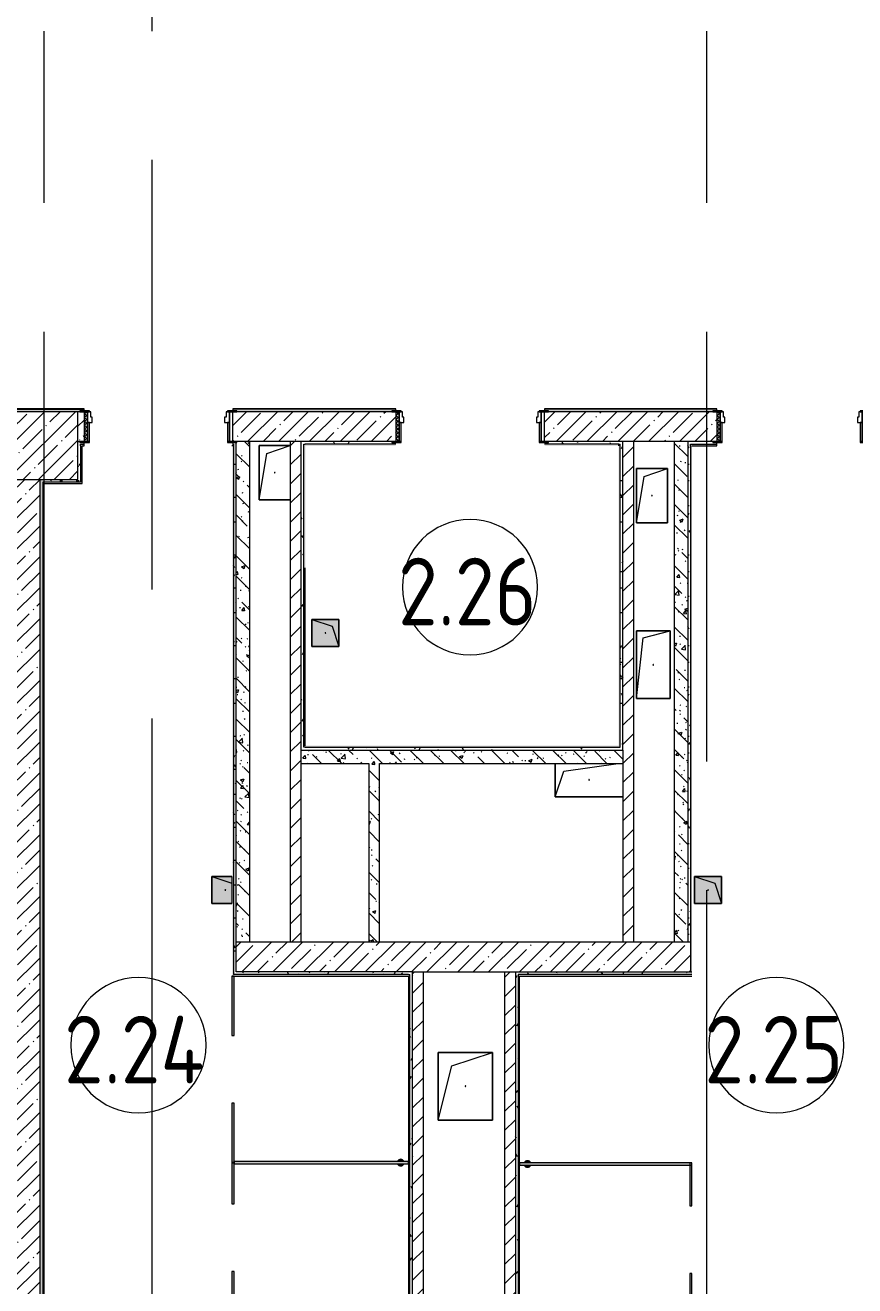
# Model space of a CAD drawing. Header units: millimetres. Extents: x -625 to 415037, y -3642 to 102118.
# Drawn here: x 214292 to 220427, y 75979 to 85297 of the extents above; entities that cross this region are included whole.
import ezdxf

# ---------------------------------------------------------------- set-up
doc = ezdxf.new("R2010")
doc.units = ezdxf.units.MM
doc.linetypes.add('Осевая', pattern=[6350, 1270, -952.5, 3175, -952.5])
for name, color, linetype, lineweight in [('A-AREA-IDEN', 7, 'Continuous', 9), ('A-DOOR-FRAM-2', 7, 'Continuous', 5), ('A-GENM', 7, 'Continuous', 9), ('A-GENM-1', 7, 'Continuous', 20), ('A-WALL', 7, 'Continuous', 5), ('I-WALL', 7, 'Continuous', 5), ('S-COLS', 7, 'Continuous', 9), ('S-COLS-1', 7, 'Continuous', 5), ('Оси', 7, 'Continuous', 9), ('Оси-2', 7, 'Осевая', 9)]:
    doc.layers.add(name, color=color, linetype=linetype, lineweight=lineweight)
doc.layers.add('A-AREA-PATT-2', color=7, linetype='Continuous', lineweight=5, true_color=0xcde0ef, transparency=1)
for name, color, linetype, lineweight, true_color in [('A-DOOR-1', 7, 'Continuous', 5, 0xc0c0c0), ('A-DOOR-FRAM-1', 7, 'Continuous', 5, 0xc0c0c0), ('A-WALL-1', 9, 'Continuous', 5, 0x808080), ('A-WALL-FNSH-1', 9, 'Continuous', 5, 0x808080)]:
    doc.layers.add(name, color=color, linetype=linetype, lineweight=lineweight, true_color=true_color)
doc.layers.get('A-DOOR-1').off()
doc.styles.add('GOST Common', font='', dxfattribs={"width": 0.9, "height": 500})
doc.styles.get('GOST Common').set_extended_font_data('GOST Common')
pattern_1 = [(45, (148772.12, 0), (-114.04925, 114.04925), []), (45, (148886.17, 0), (-114.04925, 114.04925), [201.612, -40.322, 6.706, -33.617])]
pattern_2 = [(45, (148772.12, 0), (-70.71068, 70.71068), [])]
pattern_3 = [(135, (148772.12, 0), (-150.8683, -150.8683), [213.36, -35.56, 7.112, -35.56]), (135, (148772.12, 150.77), (-150.8683, -150.8683), []), (50, (148772.12, 0), (255.05767, -22.3145), [26.67, -293.37]), (355, (148772.12, 0), (-49.3404, 267.4791), [21.336, -234.696]), (100.451, (148793.38, -1.86), (205.7195, 245.1636), [22.666, -249.326]), (46.184, (148772.12, 71.12), (379.511, -58.86), [40.005, -440.055]), (96.636, (148803.75, 66.2), (332.3634, 346.399), [33.999, -373.989]), (351.184, (148772.12, 71.12), (332.3669, 346.3953), [32.004, -352.044]), (21, (148807.68, 53.34), (212.2602, -143.1711), [26.67, -293.37]), (326, (148807.68, 53.34), (86.5224, 257.8632), [21.336, -234.696]), (71.451, (148825.37, 41.4), (298.78395, 114.6901), [22.666, -249.326]), (37.5, (148772.12, 0), (4.32385, 118.37751), [6.706, -225.146, 6.706, -231.546, -235.585]), (37.5, (148772.12, 0), (4.32385, 118.37751), [-470.103, 6.706, -228.879]), (7.5, (148772.12, 0), (93.54758, 140.2533), [6.706, -129.134, 6.706, -219.812, -89.789]), (7.5, (148772.12, 0), (93.54758, 140.2533), [-362.356, 6.706, -83.083]), (327.5, (148692.82, 0), (189.82734, -8.02019), [6.706, -82.194, 6.706, -270.662, -368.046]), (327.5, (148692.82, 0), (189.82734, -8.02019), [-366.268, 6.706, -361.34]), (317.5, (148657.26, 0), (207.38114, 35.59764), [6.706, -108.864, 6.706, -177.495, -261.366]), (317.5, (148657.26, 0), (207.38114, 35.59764), [-299.771, 6.706, -254.66])]
pattern_4 = [(45, (-371.384, 174.685), (-14.1421, 14.1421), []), (135, (-371.384, 174.685), (-14.1421, -14.1421), [])]
pattern_5 = [(0, (148772.123, 0), (243.84, 60.96), [20.117, -162.763, 20.117, -162.763, -975.36]), (0, (148772.123, 0), (243.84, 60.96), [-365.76, 20.117, -345.643, 20.117, -162.763, -426.72]), (0, (148772.123, 0), (243.84, 60.96), [-914.4, 20.117, -101.803, 20.117, -284.683]), (120, (148863.563, 30.48), (-174.71291, 180.691634), [20.117, -162.763, 20.117, -162.763, -975.36]), (120, (148863.563, 30.48), (-174.71291, 180.691634), [-365.76, 20.117, -345.643, 20.117, -162.763, -426.72]), (120, (148863.563, 30.48), (-174.71291, 180.691634), [-914.4, 20.117, -101.803, 20.117, -284.683]), (240, (148894.043, 152.4), (-69.12709, -241.651634), [20.117, -162.763, 20.117, -162.763, -975.36]), (240, (148894.043, 152.4), (-69.12709, -241.651634), [-365.76, 20.117, -345.643, 20.117, -162.763, -426.72]), (240, (148894.043, 152.4), (-69.12709, -241.651634), [-914.4, 20.117, -101.803, 20.117, -284.683])]

# ---------------------------------------------------------------- blocks, each defined once
blk = doc.blocks.new('BSC_Колонна _Прямоугольная - 500х500-V293-Объем проектирования 2 этажа')
at = {"layer": 'S-COLS-1'}
h = blk.add_hatch(dxfattribs=at)
h.set_pattern_fill('FP_19', color=256, style=0, pattern_type=2)
h.set_pattern_definition([(45, (-65660, -7650), (-114.04925, 114.04925), []), (45, (-65545.95, -7650), (-114.04925, 114.04925), [201.613, -40.323, 6.706, -33.617])])
h.paths.add_polyline_path([(-250, -250), (250, -250), (250, 250), (-250, 250), (-250, 123.2)])
for p, q in [((250, 250), (-250, 250)), ((-250, 250), (-250, -250)), ((250, -250), (250, 250)), ((-250, -250), (250, -250))]:
    blk.add_line(p, q, dxfattribs=at)
blk = doc.blocks.new('110_Дверь_СКБ_1Ст_Внутренняя1 - Д-4_1 1100x2100h_ОО_туалет для мальч_ и дев_-32102845-Объем проектирования 2 этажа')
at = {"layer": 'A-DOOR-FRAM-2'}
h = blk.add_hatch(dxfattribs=at)
h.set_pattern_fill('FP_86', color=256, style=0, pattern_type=2)
h.set_pattern_definition(pattern_4)
h.paths.add_polyline_path([(-537.5, -110), (-512.5, -110), (-512.5, 110), (-537.5, 110), (-537.5, -16.8)])
at = {"layer": 'A-DOOR-FRAM-1'}
for p, q in [((-497.5, 118), (-567.5, 118)), ((-567.5, 118), (-567.5, 110)), ((-567.5, 110), (-497.5, 110)), ((-512.5, 110), (-537.5, 110)), ((-537.5, 110), (-537.5, -110)), ((-487.5, 110), (-512.5, 110)), ((-512.5, 110), (-512.5, 30)), ((-512.5, -110), (-512.5, 110)), ((-497.5, 110), (-512.5, 110)), ((-512.5, 110), (-512.5, 109)), ((-512.5, 109), (-497.5, 109)), ((-497.5, 110), (-497.5, 118)), ((-497.5, 109), (-497.5, 110)), ((-487.5, 70), (-487.5, 110)), ((512.5, 110), (512.5, 70)), ((537.5, 110), (512.5, 110)), ((592.5, 118), (522.5, 118)), ((522.5, 118), (522.5, 110)), ((537.5, 110), (522.5, 110)), ((522.5, 110), (522.5, 109)), ((522.5, 110), (592.5, 110)), ((522.5, 109), (537.5, 109)), ((537.5, 30), (537.5, 110)), ((562.5, 110), (537.5, 110)), ((537.5, 110), (537.5, -110)), ((537.5, 109), (537.5, 110)), ((562.5, -110), (562.5, 110)), ((592.5, 110), (592.5, 118)), ((-512.5, 30), (-477.5, 30)), ((-497.5, 30), (-512.5, 30)), ((-512.5, 30), (-512.5, -110)), ((-497.5, -110), (-497.5, 30)), ((-477.5, 70), (-487.5, 70)), ((-477.5, 30), (-477.5, 70)), ((512.5, 70), (502.5, 70)), ((502.5, 70), (502.5, 30)), ((502.5, 30), (537.5, 30)), ((537.5, 30), (522.5, 30)), ((522.5, 30), (522.5, -110)), ((537.5, -110), (537.5, 30)), ((-497.5, -110), (-567.5, -110)), ((-567.5, -110), (-567.5, -118)), ((-567.5, -118), (-497.5, -118)), ((-537.5, -110), (-512.5, -110)), ((-512.5, -110), (-497.5, -110)), ((-497.5, -118), (-497.5, -110)), ((522.5, -110), (537.5, -110)), ((592.5, -110), (522.5, -110)), ((522.5, -110), (522.5, -118)), ((522.5, -118), (592.5, -118)), ((537.5, -110), (562.5, -110)), ((592.5, -118), (592.5, -110))]:
    blk.add_line(p, q, dxfattribs=at)
blk = doc.blocks.new('110_Дверь_СКБ_1Ст_Внутренняя1 - Д-4_1 1100x2100h_ОО_туалет для мальч_ и дев_-V327-Объем проектирования 2 этажа')
at = {"layer": 'A-DOOR-FRAM-2'}
h = blk.add_hatch(dxfattribs=at)
h.set_pattern_fill('FP_86', color=256, style=0, pattern_type=2)
h.set_pattern_definition(pattern_4)
h.paths.add_polyline_path([(-512.5, -110), (-512.5, 110), (-537.5, 110), (-537.5, -110)])
at = {"layer": 'A-DOOR-FRAM-1'}
for p, q in [((-497.5, 118), (-567.5, 118)), ((-567.5, 118), (-567.5, 110)), ((-567.5, 110), (-497.5, 110)), ((-512.5, 110), (-537.5, 110)), ((-537.5, 110), (-537.5, -110)), ((-487.5, 110), (-512.5, 110)), ((-512.5, 110), (-512.5, 30)), ((-512.5, -110), (-512.5, 110)), ((-497.5, 110), (-512.5, 110)), ((-512.5, 110), (-512.5, 109)), ((-512.5, 109), (-497.5, 109)), ((-497.5, 110), (-497.5, 118)), ((-497.5, 109), (-497.5, 110)), ((-487.5, 70), (-487.5, 110)), ((512.5, 110), (512.5, 70)), ((537.5, 110), (512.5, 110)), ((592.5, 118), (522.5, 118)), ((522.5, 118), (522.5, 110)), ((537.5, 110), (522.5, 110)), ((522.5, 110), (522.5, 109)), ((522.5, 110), (592.5, 110)), ((522.5, 109), (537.5, 109)), ((537.5, 30), (537.5, 110)), ((562.5, 110), (537.5, 110)), ((537.5, 110), (537.5, -110)), ((537.5, 109), (537.5, 110)), ((562.5, -110), (562.5, 110)), ((592.5, 110), (592.5, 118)), ((-512.5, 30), (-477.5, 30)), ((-497.5, 30), (-512.5, 30)), ((-512.5, 30), (-512.5, -110)), ((-497.5, -110), (-497.5, 30)), ((-477.5, 70), (-487.5, 70)), ((-477.5, 30), (-477.5, 70)), ((512.5, 70), (502.5, 70)), ((502.5, 70), (502.5, 30)), ((502.5, 30), (537.5, 30)), ((537.5, 30), (522.5, 30)), ((522.5, 30), (522.5, -110)), ((537.5, -110), (537.5, 30)), ((-497.5, -110), (-567.5, -110)), ((-567.5, -110), (-567.5, -118)), ((-567.5, -118), (-497.5, -118)), ((-537.5, -110), (-512.5, -110)), ((-512.5, -110), (-497.5, -110)), ((-497.5, -118), (-497.5, -110)), ((522.5, -110), (537.5, -110)), ((592.5, -110), (522.5, -110)), ((522.5, -110), (522.5, -118)), ((522.5, -118), (592.5, -118)), ((537.5, -110), (562.5, -110)), ((592.5, -118), (592.5, -110))]:
    blk.add_line(p, q, dxfattribs=at)
blk = doc.blocks.new('110_Дверь_СКБ_1Ст_Внутренняя1 - Д-4 1100x2100h_су мгн-31586709-Объем проектирования 2 этажа')
at = {"layer": 'A-DOOR-FRAM-2'}
h = blk.add_hatch(dxfattribs=at)
h.set_pattern_fill('FP_86', color=256, style=0, pattern_type=2)
h.set_pattern_definition(pattern_4)
h.paths.add_polyline_path([(-528.1, -110), (-512.5, -110), (-512.5, 110), (-537.5, 110), (-537.5, -110)])
at = {"layer": 'A-DOOR-FRAM-1'}
for p, q in [((-497.5, 118), (-567.5, 118)), ((-567.5, 118), (-567.5, 110)), ((-567.5, 110), (-497.5, 110)), ((-512.5, 110), (-537.5, 110)), ((-537.5, 110), (-537.5, -110)), ((-487.5, 110), (-512.5, 110)), ((-512.5, 110), (-512.5, 30)), ((-512.5, -110), (-512.5, 110)), ((-497.5, 110), (-512.5, 110)), ((-512.5, 110), (-512.5, 109)), ((-512.5, 109), (-497.5, 109)), ((-497.5, 110), (-497.5, 118)), ((-497.5, 109), (-497.5, 110)), ((-487.5, 70), (-487.5, 110)), ((512.5, 110), (512.5, 70)), ((537.5, 110), (512.5, 110)), ((592.5, 118), (522.5, 118)), ((522.5, 118), (522.5, 110)), ((537.5, 110), (522.5, 110)), ((522.5, 110), (522.5, 109)), ((522.5, 110), (592.5, 110)), ((522.5, 109), (537.5, 109)), ((537.5, 30), (537.5, 110)), ((562.5, 110), (537.5, 110)), ((537.5, 110), (537.5, -110)), ((537.5, 109), (537.5, 110)), ((562.5, -110), (562.5, 110)), ((592.5, 110), (592.5, 118)), ((-512.5, 30), (-477.5, 30)), ((-497.5, 30), (-512.5, 30)), ((-512.5, 30), (-512.5, -110)), ((-497.5, -110), (-497.5, 30)), ((-477.5, 70), (-487.5, 70)), ((-477.5, 30), (-477.5, 70)), ((512.5, 70), (502.5, 70)), ((502.5, 70), (502.5, 30)), ((502.5, 30), (537.5, 30)), ((537.5, 30), (522.5, 30)), ((522.5, 30), (522.5, -110)), ((537.5, -110), (537.5, 30)), ((-497.5, -110), (-567.5, -110)), ((-567.5, -110), (-567.5, -118)), ((-567.5, -118), (-497.5, -118)), ((-537.5, -110), (-512.5, -110)), ((-512.5, -110), (-497.5, -110)), ((-497.5, -118), (-497.5, -110)), ((522.5, -110), (537.5, -110)), ((592.5, -110), (522.5, -110)), ((522.5, -110), (522.5, -118)), ((522.5, -118), (592.5, -118)), ((537.5, -110), (562.5, -110)), ((592.5, -118), (592.5, -110))]:
    blk.add_line(p, q, dxfattribs=at)
blk = doc.blocks.new('GM_Отверстие прямоугольное _в плите_ - Отверстие-V379-Объем проектирования 2 этажа')
at = {"layer": 'A-GENM'}
for p, q in [((-100, -100), (-100, 100)), ((-100, 100), (100, 100)), ((100, 100), (-100, 100)), ((-100, 100), (-100, -100)), ((-50, 50), (100, 100)), ((100, 100), (100, -100)), ((100, -100), (100, 100)), ((-100, -100), (-50, 50)), ((100, -100), (-100, -100)), ((-100, -100), (100, -100))]:
    blk.add_line(p, q, dxfattribs=at)
for start, end in [(360, 180), (180, 360)]:
    blk.add_arc((0, 0), 2.5, start, end, dxfattribs=at)
blk = doc.blocks.new('GM_Отверстие прямоугольное _в плите_ - Отверстие-V380-Объем проектирования 2 этажа')
at = {"layer": 'A-GENM'}
for p, q in [((-100, -100), (-100, 49)), ((-100, -100), (-50.3, 49)), ((-100, 49), (-100, -100)), ((100, 49), (100, -100)), ((100, -100), (100, 49)), ((100, -100), (-100, -100)), ((-100, -100), (100, -100))]:
    blk.add_line(p, q, dxfattribs=at)
for start, end in [(360, 180), (180, 360)]:
    blk.add_arc((0, 0), 2.5, start, end, dxfattribs=at)
blk = doc.blocks.new('GM_Отверстие прямоугольное _в плите_ - Отверстие-21608348-Объем проектирования 2 этажа')
at = {"layer": 'A-GENM'}
for p, q in [((-250, -125), (-250, 120)), ((-250, 120), (-250, -125)), ((-187.5, 62.5), (215, 120)), ((-250, -125), (-187.5, 62.5)), ((250, -125), (-250, -125)), ((-250, -125), (250, -125))]:
    blk.add_line(p, q, dxfattribs=at)
for start, end in [(360, 180), (180, 360)]:
    blk.add_arc((0, 0), 2.5, start, end, dxfattribs=at)
blk = doc.blocks.new('GM_Отверстие прямоугольное _в плите_ - Отверстие-21609437-Объем проектирования 2 этажа')
at = {"layer": 'A-GENM'}
for p, q in [((-200, -250), (-200, 250)), ((-200, 250), (200, 250)), ((200, 250), (-200, 250)), ((-200, 250), (-200, -250)), ((-100, 150), (200, 250)), ((200, 250), (200, -250)), ((200, -250), (200, 250)), ((-200, -250), (-100, 150)), ((200, -250), (-200, -250)), ((-200, -250), (200, -250))]:
    blk.add_line(p, q, dxfattribs=at)
for start, end in [(360, 180), (180, 360)]:
    blk.add_arc((0, 0), 2.5, start, end, dxfattribs=at)
blk = doc.blocks.new('GM_Отверстие прямоугольное _в плите_ - Отверстие-23882952-Объем проектирования 2 этажа')
at = {"layer": 'A-GENM'}
for p, q in [((-125, -250), (-125, 250)), ((-125, 250), (125, 250)), ((125, 250), (-125, 250)), ((-125, 250), (-125, -250)), ((-125, -250), (-75, 200)), ((-75, 200), (125, 250)), ((125, 250), (125, -250)), ((125, -250), (125, 250)), ((125, -250), (-125, -250)), ((-125, -250), (125, -250))]:
    blk.add_line(p, q, dxfattribs=at)
for start, end in [(360, 180), (180, 360)]:
    blk.add_arc((0, 0), 2.5, start, end, dxfattribs=at)
blk = doc.blocks.new('GM_Отверстие прямоугольное _в плите_ - Отверстие-21983700-Объем проектирования 2 этажа')
at = {"layer": 'A-GENM'}
for p, q in [((-115, -200), (-115, 200)), ((-115, 200), (115, 200)), ((115, 200), (-115, 200)), ((-115, 200), (-115, -200)), ((-57.5, 142.5), (115, 200)), ((-115, -200), (-57.5, 142.5)), ((115, -200), (-115, -200)), ((-115, -200), (115, -200))]:
    blk.add_line(p, q, dxfattribs=at)
for start, end in [(360, 180), (180, 360)]:
    blk.add_arc((0, 0), 2.5, start, end, dxfattribs=at)
blk = doc.blocks.new('GM_Отверстие прямоугольное _в плите_ - Отверстие-V441-Объем проектирования 2 этажа')
at = {"layer": 'A-GENM'}
for p, q in [((-115, -200), (-115, 200)), ((-115, 200), (115, 200)), ((115, 200), (-115, 200)), ((-115, 200), (-115, -200)), ((-57.5, 142.5), (115, 200)), ((115, 200), (115, -200)), ((115, -200), (115, 200)), ((-115, -200), (-57.5, 142.5)), ((115, -200), (-115, -200)), ((-115, -200), (115, -200))]:
    blk.add_line(p, q, dxfattribs=at)
for start, end in [(360, 180), (180, 360)]:
    blk.add_arc((0, 0), 2.5, start, end, dxfattribs=at)
blk = doc.blocks.new('131_Сантехническая перегородка_Дверь_ поз_4 - СД-1-30830986-Объем проектирования 2 этажа')
at = {"layer": 'A-GENM'}
for points in [[(-190, 7.5), (-190, -8), (250, -8), (250, 8), (-190, 8)], [(750, -8), (1190, -8), (1190, 8), (750, 8), (750, -3)]]:
    blk.add_hatch(color=256, dxfattribs=at).paths.add_polyline_path(points)
at = {"layer": 'A-GENM-1'}
for p, q in [((250, 8), (-190, 8)), ((-190, 8), (-190, -8)), ((250, -8), (250, 8)), ((1190, 8), (750, 8)), ((750, 8), (750, -8)), ((1190, -8), (1190, 8)), ((-190, -8), (250, -8)), ((750, -8), (1190, -8))]:
    blk.add_line(p, q, dxfattribs=at)
blk = doc.blocks.new('131_Сантехническая перегородка_Дверь - СД-1-29846662-Объем проектирования 2 этажа')
at = {"layer": 'A-GENM'}
for points in [[(0, -8), (317.3, -8), (317.3, 8), (0, 8)], [(817.3, -8), (1119.2, -7.8), (1119.2, 8), (817.3, 8), (817.3, -7.8)]]:
    blk.add_hatch(color=256, dxfattribs=at).paths.add_polyline_path(points)
at = {"layer": 'A-GENM-1'}
for p, q in [((317.3, 8), (0, 8)), ((0, 8), (0, -8)), ((317.3, -8), (317.3, 8)), ((1134.7, 8), (817.3, 8)), ((817.3, 8), (817.3, -8)), ((1134.7, -8), (1134.7, 8)), ((0, -8), (317.3, -8)), ((817.3, -8), (1134.7, -8))]:
    blk.add_line(p, q, dxfattribs=at)
blk = doc.blocks.new('131_Сантехническая перегородка_Дверь - СД-1-30819167-Объем проектирования 2 этажа')
at = {"layer": 'A-GENM'}
for points in [[(0, 7.5), (2, 7.5), (18, 7.5), (18, -8), (305.2, -8), (305.2, 8), (0, 8)], [(805.2, 8), (805.2, -8), (1109, -8), (1109, 8)]]:
    blk.add_hatch(color=256, dxfattribs=at).paths.add_polyline_path(points)
at = {"layer": 'A-GENM-1'}
for p, q in [((305.2, 8), (0, 8)), ((0, 8), (0, -8)), ((305.2, -8), (305.2, 8)), ((1110.4, 8), (805.2, 8)), ((805.2, 8), (805.2, -8)), ((1110.4, -8), (1110.4, 8)), ((0, -8), (305.2, -8)), ((805.2, -8), (1110.4, -8))]:
    blk.add_line(p, q, dxfattribs=at)
blk = doc.blocks.new('131_Сантехническая перегородка - СП-4-30850764-Объем проектирования 2 этажа')
at = {"layer": 'A-GENM'}
blk.add_hatch(color=256, dxfattribs=at).paths.add_polyline_path([(1096.5, -8), (1330, -8), (1330, 8), (55.2, 8), (55.2, -8), (517.2, -8)])
at = {"layer": 'A-GENM', "flags": 128}
for points in [[(126.7, 8), (126.3, 8.5), (126, 9), (125.6, 9.5), (125.2, 9.9), (124.8, 10.4), (124.4, 10.8), (123.9, 11.2), (123.5, 11.6), (123, 12), (122.5, 12.3), (122, 12.7), (121.5, 13), (121, 13.3), (120.5, 13.6), (119.9, 13.8), (119.4, 14), (118.8, 14.3), (118.2, 14.4), (117.6, 14.6), (117, 14.7), (116.5, 14.9), (115.9, 14.9), (115.3, 15), (114.7, 15.1), (114.1, 15.1), (113.5, 15.1), (112.8, 15), (112.2, 15), (111.7, 14.9), (111.1, 14.8), (110.5, 14.7), (109.9, 14.5), (109.3, 14.4), (108.7, 14.2), (108.2, 13.9), (107.6, 13.7), (107.1, 13.4), (106.5, 13.2), (106, 12.9), (105.5, 12.5), (105, 12.2), (104.5, 11.8), (104.1, 11.4), (103.6, 11), (103.2, 10.6), (102.8, 10.2), (102.4, 9.7), (102, 9.3), (101.6, 8.8), (101.3, 8.3), (101.1, 8)], [(101.1, -8), (101.4, -8.5), (101.8, -9), (102.2, -9.5), (102.6, -9.9), (103, -10.4), (103.4, -10.8), (103.8, -11.2), (104.3, -11.6), (104.7, -12), (105.2, -12.3), (105.7, -12.7), (106.2, -13), (106.8, -13.3), (107.3, -13.6), (107.9, -13.8), (108.4, -14), (109, -14.3), (109.6, -14.4), (110.1, -14.6), (110.7, -14.7), (111.3, -14.9), (111.9, -14.9), (112.5, -15), (113.1, -15.1), (113.7, -15.1), (114.3, -15.1), (114.9, -15), (115.5, -15), (116.1, -14.9), (116.7, -14.8), (117.3, -14.7), (117.9, -14.5), (118.5, -14.4), (119, -14.2), (119.6, -13.9), (120.2, -13.7), (120.7, -13.4), (121.2, -13.2), (121.7, -12.9), (122.3, -12.5), (122.7, -12.2), (123.2, -11.8), (123.7, -11.4), (124.1, -11), (124.6, -10.6), (125, -10.2), (125.4, -9.7), (125.8, -9.3), (126.1, -8.8), (126.5, -8.3), (126.7, -8)]]:
    blk.add_lwpolyline(points, dxfattribs=at)
at = {"layer": 'A-GENM'}
for radius, start, end in [(24.6, 19.91127, 160.08873), (17.6, 28.97309, 151.02691), (15.1, 33.78108, 146.21892), (24.6, 199.91127, 340.08873), (17.6, 208.97309, 331.02691), (15.1, 213.78108, 326.21892)]:
    blk.add_arc((113.9, 0), radius, start, end, dxfattribs=at)
at = {"layer": 'A-GENM-1'}
for p, q in [((1330, 8), (55.2, 8)), ((55.2, 8), (55.2, -8)), ((1330, -8), (1330, 8)), ((55.2, -8), (1330, -8))]:
    blk.add_line(p, q, dxfattribs=at)
blk = doc.blocks.new('131_Сантехническая перегородка - СП-4-30819166-Объем проектирования 2 этажа')
at = {"layer": 'A-GENM'}
blk.add_hatch(color=256, dxfattribs=at).paths.add_polyline_path([(1068.9, 8), (41.3, 8), (41.3, -8), (1330, -8), (1330, 8)])
at = {"layer": 'A-GENM', "flags": 128}
for points in [[(111.4, 8), (111, 8.5), (110.7, 9), (110.3, 9.5), (109.9, 9.9), (109.5, 10.4), (109.1, 10.8), (108.6, 11.2), (108.2, 11.6), (107.7, 12), (107.2, 12.3), (106.7, 12.7), (106.2, 13), (105.7, 13.3), (105.2, 13.6), (104.6, 13.8), (104, 14), (103.5, 14.3), (102.9, 14.4), (102.3, 14.6), (101.7, 14.7), (101.1, 14.9), (100.6, 14.9), (100, 15), (99.4, 15.1), (98.7, 15.1), (98.1, 15.1), (97.5, 15), (96.9, 15), (96.3, 14.9), (95.8, 14.8), (95.2, 14.7), (94.6, 14.5), (94, 14.4), (93.4, 14.2), (92.9, 13.9), (92.3, 13.7), (91.8, 13.4), (91.2, 13.2), (90.7, 12.9), (90.2, 12.5), (89.7, 12.2), (89.2, 11.8), (88.8, 11.4), (88.3, 11), (87.9, 10.6), (87.5, 10.2), (87.1, 9.7), (86.7, 9.3), (86.3, 8.8), (86, 8.3), (85.8, 8)], [(85.8, -8), (86.1, -8.5), (86.5, -9), (86.9, -9.5), (87.2, -9.9), (87.6, -10.4), (88.1, -10.8), (88.5, -11.2), (89, -11.6), (89.4, -12), (89.9, -12.3), (90.4, -12.7), (90.9, -13), (91.5, -13.3), (92, -13.6), (92.6, -13.8), (93.1, -14), (93.7, -14.3), (94.3, -14.4), (94.8, -14.6), (95.4, -14.7), (96, -14.9), (96.6, -14.9), (97.2, -15), (97.8, -15.1), (98.4, -15.1), (99, -15.1), (99.6, -15), (100.2, -15), (100.8, -14.9), (101.4, -14.8), (102, -14.7), (102.6, -14.5), (103.2, -14.4), (103.7, -14.2), (104.3, -13.9), (104.8, -13.7), (105.4, -13.4), (105.9, -13.2), (106.4, -12.9), (106.9, -12.5), (107.4, -12.2), (107.9, -11.8), (108.4, -11.4), (108.8, -11), (109.3, -10.6), (109.7, -10.2), (110.1, -9.7), (110.5, -9.3), (110.8, -8.8), (111.2, -8.3), (111.4, -8)]]:
    blk.add_lwpolyline(points, dxfattribs=at)
at = {"layer": 'A-GENM'}
for radius, start, end in [(24.6, 19.91127, 160.08873), (17.6, 28.97309, 151.02691), (15.1, 33.78108, 146.21892), (24.6, 199.91127, 340.08873), (17.6, 208.97309, 331.02691), (15.1, 213.78108, 326.21892)]:
    blk.add_arc((98.6, 0), radius, start, end, dxfattribs=at)
at = {"layer": 'A-GENM-1'}
for p, q in [((1330, 8), (39.9, 8)), ((39.9, 8), (39.9, -8)), ((1330, -8), (1330, 8)), ((39.9, -8), (1330, -8))]:
    blk.add_line(p, q, dxfattribs=at)
blk = doc.blocks.new('Марка_Помещения - Номер-25198446-Объем проектирования 2 этажа')
at = {"layer": 'A-AREA-IDEN'}
for start, end in [(360, 180), (180, 360)]:
    blk.add_arc((0, 0), 2.5, start, end, dxfattribs=at)
blk = doc.blocks.new('2floor')
at = {"layer": 'A-AREA-PATT-2'}
h = blk.add_hatch(color=256, dxfattribs=at)
h.paths.add_polyline_path([(215817.1, 130), (215832.1, 130), (215832.1, 140), (215817.1, 140)])
h.paths.add_polyline_path([(217131.6, 145.5), (217131.6, 3734.5), (215826.6, 3734.5), (215826.6, 7649), (215821.1, 7649), (215821.1, 4465), (215672.1, 4465), (215672.1, 4265), (215821.1, 4265), (215821.1, 3729), (217126.1, 3729), (217126.1, 151), (215832.1, 151), (215832.1, 145.5), (217126.1, 145.5)])
h.paths.add_polyline_path([(215737.1, 145.5), (215817.1, 145.5), (215817.1, 151), (214943.1, 151), (214940.9, 527.5), (214433.1, 527.5), (214433.1, 7369), (214713.1, 7369), (214713.1, 7649), (214727.1, 7649), (214727.1, 7654.5), (214707.6, 7654.5), (214707.6, 7374.5), (214427.6, 7374.5), (214427.6, 522), (214937.6, 522), (214937.6, 145.5), (215690.8, 145.5)])
h.paths.add_polyline_path([(217059.8, 1226.6), (217078.1, 1228.8), (217087.3, 1235.5), (217087.3, 1242), (217078.9, 1241.2), (217076.2, 1238.6), (217067.4, 1234.9), (217045.4, 1242), (217047.5, 1235.5), (217057.2, 1228.5)])
h.paths.add_polyline_path([(217048.6, 1258), (217056, 1258.8), (217058.6, 1261.4), (217067.4, 1265.1), (217089.4, 1258), (217087.3, 1264.5), (217075, 1273.4), (217056.8, 1271.2), (217047.5, 1264.5), (217047.5, 1258)])
h.paths.add_polyline_path([(217076.5, 2326.6), (217088.8, 2335.5), (217088.8, 2342), (217080.6, 2342), (217077.7, 2338.6), (217068.9, 2334.9), (217046.9, 2342), (217049, 2335.5), (217061.3, 2326.6), (217068.9, 2326.6)])
h.paths.add_polyline_path([(217046.9, 2358), (217057.5, 2358.8), (217060.1, 2361.4), (217068.9, 2365.1), (217090.9, 2358), (217088.8, 2364.5), (217076.5, 2373.4), (217058.2, 2371.2), (217049, 2364.5)])
h = blk.add_hatch(color=256, dxfattribs=at)
h.paths.add_polyline_path([(218686.6, 5425.5), (218686.6, 7654.5), (218132.6, 7654.5), (218132.6, 7649), (218681.1, 7649), (218681.1, 5431), (216363.1, 5431), (216363.1, 7649), (217032.6, 7649), (217032.6, 7654.5), (216357.6, 7654.5), (216357.6, 5425.5), (218682.5, 5425.5)])
h.paths.add_polyline_path([(216607.1, 6165), (216612.1, 6165), (216612.1, 6365), (216412.1, 6365), (216412.1, 6165), (216584.7, 6165)])
h = blk.add_hatch(color=256, dxfattribs=at)
h.paths.add_polyline_path([(217942.6, 145.5), (220327.1, 145.5), (220327.2, 521), (220599.6, 521), (220599.6, 526.5), (220321.6, 526.7), (220321.6, 151), (217948.1, 151), (217948.1, 3729), (219223.1, 3729), (219223.1, 7649), (219407.1, 7649), (219407.1, 7654.5), (219217.6, 7654.5), (219217.6, 3734.5), (217942.6, 3734.5), (217942.6, 386.7)])
h.paths.add_polyline_path([(220606.6, 521), (220606.6, 7654.5), (220507.1, 7654.5), (220507.1, 7649), (220601.1, 7649), (220601.1, 521)])
h.paths.add_polyline_path([(218014.4, 1222.1), (218026.7, 1231), (218026.7, 1237.5), (218018.2, 1236.7), (218015.6, 1234.1), (218006.8, 1230.4), (217984.8, 1237.5), (217986.9, 1231), (217999.2, 1222.1), (218006.8, 1222.1)])
h.paths.add_polyline_path([(217984.8, 1253.5), (217995.4, 1254.3), (217998, 1256.9), (218006.8, 1260.6), (218028.8, 1253.5), (218026.7, 1260), (218014.4, 1268.9), (217996.2, 1266.7), (217986.9, 1260)])
h.paths.add_polyline_path([(217999.2, 2316.6), (218017.5, 2318.8), (218026.7, 2325.5), (218026.7, 2332), (218018.6, 2332), (218015.6, 2328.6), (218006.8, 2324.9), (217984.8, 2332), (217986.9, 2325.5), (217996.2, 2318.8)])
h.paths.add_polyline_path([(217984.8, 2348), (217995.4, 2348.8), (217998, 2351.4), (218006.8, 2355.1), (218028.8, 2348), (218026.7, 2354.5), (218014.4, 2363.4), (217996.2, 2361.2), (217986.9, 2354.5)])
h.paths.add_polyline_path([(219242.1, 4265), (219442.1, 4265), (219442.1, 4465), (219242.1, 4465)])
at = {"layer": 'I-WALL'}
h = blk.add_hatch(dxfattribs=at)
h.set_pattern_fill('FP_191', color=256, style=0, pattern_type=2)
h.set_pattern_definition(pattern_5)
h.paths.add_polyline_path([(223516.4, 7900), (223522.1, 7900), (223501.1, 7920), (222477.1, 7920), (222477.1, 7908), (222532.1, 7908), (222532.1, 7900), (223502.1, 7900)])
h.paths.add_polyline_path([(221022.1, 7900), (221023.1, 7908), (221077.1, 7908), (221077.1, 7920), (220507.1, 7920), (220507.1, 7908), (220537.1, 7908), (220537.1, 7900), (220872.1, 7900)])
h.paths.add_polyline_path([(219092.1, 7900), (219377.1, 7900), (219377.1, 7908), (219407.1, 7908), (219407.1, 7920), (218132.6, 7920), (218132.6, 7908), (218162.6, 7908), (218162.6, 7900), (218989.4, 7900)])
h.paths.add_polyline_path([(214402.1, 7900), (214697.1, 7900.9), (214697.1, 7908), (214727.1, 7908), (214727.1, 7920), (208703.1, 7920), (208703.1, 7900), (214182.1, 7900)])
h.paths.add_polyline_path([(216098.5, 7900), (217002.6, 7900), (217002.6, 7908), (217032.6, 7908), (217032.6, 7920), (215827.1, 7920), (215827.1, 7908), (215857.1, 7908), (215857.1, 7900), (215990.9, 7900)])
h.paths.add_polyline_path([(206203.1, 7900), (206203.1, 7920), (199702.1, 7920), (199702.1, 7900), (205980.2, 7900)])
h.paths.add_polyline_path([(196682.1, 7900), (197202.1, 7900), (197202.1, 7920), (190833.1, 7920), (190833.1, 7900), (196182.1, 7900)])
h.paths.add_polyline_path([(187532.1, 7900), (188333.1, 7900), (188333.1, 7920), (187532.1, 7919), (187512.6, 7900)])
h.paths.add_polyline_path([(187512.1, 7900), (187522.1, 7910), (187512.1, 7920), (187512.1, 7914.3)])
h = blk.add_hatch(dxfattribs=at)
h.set_pattern_fill('FP_1', color=256, style=0, pattern_type=2)
h.set_pattern_definition(pattern_1)
h.paths.add_polyline_path([(219377.1, 7680), (219407.1, 7680), (219407.1, 7900), (218132.6, 7900), (218132.6, 7680), (219192.1, 7680)])
h.paths.add_polyline_path([(220507.1, 7680), (220632.1, 7680), (220632.1, 7900), (220507.1, 7900), (220507.1, 7773.2)])
h.paths.add_polyline_path([(215952.1, 7680), (217032.6, 7680), (217032.6, 7900), (215827.1, 7900), (215827.1, 7680), (215857.1, 7680)])
h.paths.add_polyline_path([(214702.1, 7680), (214727.1, 7680), (214727.1, 7900), (214682.1, 7900), (214682.1, 7680), (214697.1, 7680)])
h = blk.add_hatch(dxfattribs=at)
h.set_pattern_fill('FP_191', color=256, style=0, pattern_type=2)
h.set_pattern_definition(pattern_5)
h.paths.add_polyline_path([(214682.1, 7380), (214702.1, 7380), (214702.1, 7660), (214682.1, 7660), (214682.1, 7400)])
h = blk.add_hatch(dxfattribs=at)
h.set_pattern_fill('FP_191', color=256, style=0, pattern_type=2)
h.set_pattern_definition(pattern_5)
h.paths.add_polyline_path([(215852.1, 3760), (215852.1, 7660), (215832.1, 7660), (215832.1, 3760)])
h = blk.add_hatch(dxfattribs=at)
h.set_pattern_fill('FP_41', color=256, style=0, pattern_type=2)
h.set_pattern_definition(pattern_3)
h.paths.add_polyline_path([(215952.1, 3980), (215952.1, 7680), (215857.1, 7680), (215857.1, 7672), (215852.1, 7672), (215852.1, 3980)])
h = blk.add_hatch(dxfattribs=at)
h.set_pattern_fill('FP_22', color=256, style=0, pattern_type=2)
h.set_pattern_definition(pattern_2)
h.paths.add_polyline_path([(216298.1, 3980), (216332.1, 3980), (216332.1, 7680), (216252.1, 7680), (216252.1, 3980)])
h = blk.add_hatch(dxfattribs=at)
h.set_pattern_fill('FP_191', color=256, style=0, pattern_type=2)
h.set_pattern_definition(pattern_5)
h.paths.add_polyline_path([(216352.1, 5400), (216352.1, 7680), (216332.1, 7680), (216332.1, 5400), (216338.2, 5400)])
h = blk.add_hatch(dxfattribs=at)
h.set_pattern_fill('FP_191', color=256, style=0, pattern_type=2)
h.set_pattern_definition(pattern_5)
h.paths.add_polyline_path([(218162.6, 7660), (218692.1, 7660), (218691.9, 7680), (218162.6, 7678.9), (218162.6, 7672), (218132.6, 7672), (218132.6, 7660)])
h.paths.add_polyline_path([(216407.1, 7660), (217032.6, 7660), (217032.6, 7672), (217002.6, 7672), (217002.6, 7680), (216352.1, 7680), (216352.1, 7660), (216363.1, 7660)])
h = blk.add_hatch(dxfattribs=at)
h.set_pattern_fill('FP_191', color=256, style=0, pattern_type=2)
h.set_pattern_definition(pattern_5)
h.paths.add_polyline_path([(218711, 5420), (218712.1, 5420), (218712.1, 7680), (218692.1, 7680), (218692.1, 5420)])
h = blk.add_hatch(dxfattribs=at)
h.set_pattern_fill('FP_22', color=256, style=0, pattern_type=2)
h.set_pattern_definition(pattern_2)
h.paths.add_polyline_path([(218792.1, 3980), (218792.1, 7680), (218712.1, 7680), (218712.1, 3980)])
h = blk.add_hatch(dxfattribs=at)
h.set_pattern_fill('FP_41', color=256, style=0, pattern_type=2)
h.set_pattern_definition(pattern_3)
h.paths.add_polyline_path([(219092.1, 3980), (219192.1, 3980), (219192.1, 7680), (219092.1, 7680), (219092.1, 4676.6)])
h = blk.add_hatch(dxfattribs=at)
h.set_pattern_fill('FP_191', color=256, style=0, pattern_type=2)
h.set_pattern_definition(pattern_5)
h.paths.add_polyline_path([(219192.1, 7660), (219407.1, 7660), (219407.1, 7672), (219377.1, 7672), (219377.1, 7680), (219192.1, 7680)])
h.paths.add_polyline_path([(220612.1, 7660), (220632.1, 7660), (220632.1, 7680), (220537.1, 7680), (220537.1, 7672), (220507.1, 7672), (220507.1, 7660), (220537.1, 7660)])
h = blk.add_hatch(dxfattribs=at)
h.set_pattern_fill('FP_191', color=256, style=0, pattern_type=2)
h.set_pattern_definition(pattern_5)
h.paths.add_polyline_path([(219192.1, 3980), (219212.1, 3980), (219212.1, 7660), (219192.1, 7660), (219192.1, 4112.8)])
h = blk.add_hatch(dxfattribs=at)
h.set_pattern_fill('FP_1', color=256, style=0, pattern_type=2)
h.set_pattern_definition(pattern_1)
h.paths.add_polyline_path([(214354.2, 400), (214402.1, 400), (214402.1, 7400), (214182.1, 7400), (214182.1, 400), (214345.7, 400)])
h = blk.add_hatch(dxfattribs=at)
h.set_pattern_fill('FP_191', color=256, style=0, pattern_type=2)
h.set_pattern_definition(pattern_5)
h.paths.add_polyline_path([(214402.1, 400), (214422.1, 400), (214422.1, 440.5), (214409.1, 440.5), (214422.1, 526.5), (214422.1, 7400), (214402.1, 7400), (214402.1, 452)])
h = blk.add_hatch(dxfattribs=at)
h.set_pattern_fill('FP_191', color=256, style=0, pattern_type=2)
h.set_pattern_definition(pattern_5)
h.paths.add_polyline_path([(214422.1, 7380), (214682.1, 7380), (214682.1, 7400), (214422.1, 7400)])
h = blk.add_hatch(dxfattribs=at)
h.set_pattern_fill('FP_191', color=256, style=0, pattern_type=2)
h.set_pattern_definition(pattern_5)
h.paths.add_polyline_path([(218086.8, 5400), (218712.1, 5400), (218711, 5420), (216352.1, 5420), (216352.1, 5400), (217544, 5400)])
h = blk.add_hatch(dxfattribs=at)
h.set_pattern_fill('FP_41', color=256, style=0, pattern_type=2)
h.set_pattern_definition(pattern_3)
h.paths.add_polyline_path([(216332.1, 5300), (218712.1, 5300), (218712.1, 5400), (216332.1, 5400)])
h = blk.add_hatch(dxfattribs=at)
h.set_pattern_fill('FP_41', color=256, style=0, pattern_type=2)
h.set_pattern_definition(pattern_3)
h.paths.add_polyline_path([(216832.1, 3980), (216912.1, 3980), (216912.1, 5300), (216832.1, 5300), (216832.1, 4034.2)])
h = blk.add_hatch(dxfattribs=at)
h.set_pattern_fill('FP_1', color=256, style=0, pattern_type=2)
h.set_pattern_definition(pattern_1)
h.paths.add_polyline_path([(219092.1, 3760), (219212.1, 3760), (219212.1, 3980), (215852.1, 3980), (215852.1, 3760), (219086.1, 3760)])
h = blk.add_hatch(dxfattribs=at)
h.set_pattern_fill('FP_191', color=256, style=0, pattern_type=2)
h.set_pattern_definition(pattern_5)
h.paths.add_polyline_path([(215958.6, 3740), (217137.1, 3740), (217137, 3760), (215832.1, 3760), (215832.1, 3740), (215952.1, 3740)])
h = blk.add_hatch(dxfattribs=at)
h.set_pattern_fill('FP_191', color=256, style=0, pattern_type=2)
h.set_pattern_definition(pattern_5)
h.paths.add_polyline_path([(217157.1, 140), (217157.1, 3760), (217137.1, 3760), (217137.1, 140)])
h = blk.add_hatch(dxfattribs=at)
h.set_pattern_fill('FP_22', color=256, style=0, pattern_type=2)
h.set_pattern_definition(pattern_2)
h.paths.add_polyline_path([(217157.2, 120), (217237.1, 120), (217237.1, 3760), (217157.1, 3760), (217157.1, 120)])
h = blk.add_hatch(dxfattribs=at)
h.set_pattern_fill('FP_22', color=256, style=0, pattern_type=2)
h.set_pattern_definition(pattern_2)
h.paths.add_polyline_path([(217917.1, 120), (217917.1, 3760), (217837.1, 3760), (217837.1, 120)])
h = blk.add_hatch(dxfattribs=at)
h.set_pattern_fill('FP_191', color=256, style=0, pattern_type=2)
h.set_pattern_definition(pattern_5)
h.paths.add_polyline_path([(218792.1, 3740), (219223.1, 3740), (219223.1, 3760), (217917.1, 3760), (217917.1, 3740), (218712.1, 3740)])
h = blk.add_hatch(dxfattribs=at)
h.set_pattern_fill('FP_191', color=256, style=0, pattern_type=2)
h.set_pattern_definition(pattern_5)
h.paths.add_polyline_path([(217937.1, 120), (217937.1, 3740), (217917.1, 3740), (217917.1, 120)])
at = {"layer": 'A-WALL'}
for p, q in [((214682.1, 7680), (214697.1, 7680)), ((215852.1, 3760), (215852.1, 7672)), ((217002.6, 7680), (215857.1, 7680)), ((216332.1, 5400), (216332.1, 7680)), ((216352.1, 5420), (216352.1, 7660)), ((219377.1, 7680), (218162.6, 7680)), ((218692.1, 5420), (218692.1, 7660)), ((218712.1, 5400), (218712.1, 7680)), ((219192.1, 7680), (219192.1, 3980)), ((214682.1, 7380), (214422.1, 7380)), ((214422.1, 7380), (214422.1, 420)), ((217137.1, 140), (217137.1, 3740)), ((217157.1, 3760), (219223.1, 3760)), ((217157.1, 120), (217157.1, 3760)), ((219223.1, 3740), (217937.1, 3740)), ((217937.1, 3740), (217937.1, 140))]:
    blk.add_line(p, q, dxfattribs=at)
at = {"layer": 'A-WALL-1'}
for p, q in [((214727.1, 7908), (214727.1, 7920)), ((217032.6, 7920), (215827.1, 7920)), ((215827.1, 7920), (215827.1, 7908)), ((217032.6, 7908), (217032.6, 7920)), ((219407.1, 7920), (218132.6, 7920)), ((218132.6, 7920), (218132.6, 7908)), ((219407.1, 7908), (219407.1, 7920)), ((214697.1, 7900), (214682.1, 7900)), ((217002.6, 7900), (215857.1, 7900)), ((219377.1, 7900), (218162.6, 7900)), ((214702.1, 7660), (214727.1, 7660)), ((214702.1, 7649), (214702.1, 7660)), ((214727.1, 7660), (214727.1, 7672)), ((215827.1, 7672), (215827.1, 7660)), ((215827.1, 7660), (215832.1, 7660)), ((215832.1, 7660), (215832.1, 3740)), ((215952.1, 3980), (215952.1, 7680)), ((216252.1, 7680), (216252.1, 3980)), ((216352.1, 7660), (216363.1, 7660)), ((218681.1, 7660), (218692.1, 7660)), ((218792.1, 3980), (218792.1, 7680)), ((219092.1, 7680), (219092.1, 3980)), ((219212.1, 7660), (219407.1, 7660)), ((219212.1, 7649), (219212.1, 7660)), ((219407.1, 7660), (219407.1, 7672)), ((214402.1, 400), (214402.1, 7400)), ((216363.1, 5420), (216352.1, 5420)), ((216332.1, 3980), (216332.1, 5400)), ((216332.1, 5400), (218712.1, 5400)), ((218712.1, 5400), (218712.1, 3980)), ((216332.1, 5300), (216832.1, 5300)), ((216832.1, 5300), (216832.1, 3980)), ((216912.1, 5300), (218712.1, 5300)), ((216912.1, 3980), (216912.1, 5300)), ((219212.1, 3980), (215852.1, 3980)), ((217157.1, 3760), (215852.1, 3760)), ((217126.1, 3740), (217137.1, 3740)), ((217237.1, 120), (217237.1, 3760)), ((217837.1, 3760), (217837.1, 120)), ((217917.1, 3760), (217917.1, 120))]:
    blk.add_line(p, q, dxfattribs=at)
at = {"layer": 'A-WALL-FNSH-1'}
for p, q in [((214727.1, 7921), (208703.1, 7921)), ((214052.1, 7920), (214727.1, 7920)), ((214727.1, 7920), (214727.1, 7921)), ((217032.6, 7921), (215827.1, 7921)), ((215827.1, 7921), (215827.1, 7920)), ((217032.6, 7920), (217032.6, 7921)), ((219407.1, 7921), (218132.6, 7921)), ((218132.6, 7921), (218132.6, 7920)), ((219407.1, 7920), (219407.1, 7921)), ((214702.1, 7649), (214702.1, 7380)), ((214713.1, 7649), (214727.1, 7649)), ((214713.1, 7369), (214713.1, 7649)), ((214727.1, 7649), (214727.1, 7660)), ((215827.1, 7649), (215821.1, 7649)), ((215827.1, 7660), (215827.1, 7649)), ((217032.6, 7660), (216363.1, 7660)), ((218681.1, 7660), (218132.6, 7660)), ((218681.1, 7649), (218681.1, 7660)), ((219212.1, 7649), (219212.1, 3760)), ((219223.1, 7649), (219407.1, 7649)), ((219407.1, 7649), (219407.1, 7660)), ((214433.1, 7369), (214713.1, 7369)), ((214433.1, 515.5), (214433.1, 7369)), ((214702.1, 7380), (214682.1, 7380)), ((216363.1, 5431), (216363.1, 6747.6)), ((216363.1, 5420), (218692.1, 5420)), ((215821.1, 4465), (215821.1, 4265)), ((215821.1, 3729), (217126.1, 3729)), ((217126.1, 3740), (215832.1, 3740)), ((217126.1, 3729), (217126.1, 151)), ((217948.1, 3729), (219223.1, 3729)), ((217948.1, 151), (217948.1, 3729))]:
    blk.add_line(p, q, dxfattribs=at)
at = {"layer": 'Оси'}
for p, q in [((215232.1, -636.3), (215232.1, 4363.7)), ((214432.1, -1906.3), (214432.1, 3093.7)), ((219332.1, -1906.3), (219332.1, 3093.7))]:
    blk.add_line(p, q, dxfattribs=at)
at = {"layer": 'Оси-2'}
for p, q in [((214432.1, 3093.7), (214432.1, 22398.1)), ((215232.1, 4363.7), (215232.1, 22398.1)), ((219332.1, 3093.7), (219332.1, 22398.1))]:
    blk.add_line(p, q, dxfattribs=at)
at = {"layer": 'A-AREA-IDEN', "xscale": 199.9999999999999, "yscale": 199.9999999999999, "zscale": 199.9999999999999}
for p in [(217581.5, 6603.8), (215129.8, 3217.9), (219847, 3217.9)]:
    blk.add_blockref('Марка_Помещения - Номер-25198446-Объем проектирования 2 этажа', p, dxfattribs=at)
at = {"layer": 'A-DOOR-1'}
for name, p in [('110_Дверь_СКБ_1Ст_Внутренняя1 - Д-4_1 1100x2100h_ОО_туалет для мальч_ и дев_-V327-Объем проектирования 2 этажа', (215264.6, 7790)), ('110_Дверь_СКБ_1Ст_Внутренняя1 - Д-4 1100x2100h_су мгн-31586709-Объем проектирования 2 этажа', (217570.1, 7790)), ('110_Дверь_СКБ_1Ст_Внутренняя1 - Д-4_1 1100x2100h_ОО_туалет для мальч_ и дев_-32102845-Объем проектирования 2 этажа', (219944.6, 7790))]:
    blk.add_blockref(name, p, dxfattribs=at)
at = {"layer": 'A-GENM'}
for name, p in [('GM_Отверстие прямоугольное _в плите_ - Отверстие-21983700-Объем проектирования 2 этажа', (216137.1, 7450)), ('GM_Отверстие прямоугольное _в плите_ - Отверстие-V441-Объем проектирования 2 этажа', (218927.1, 7280)), ('GM_Отверстие прямоугольное _в плите_ - Отверстие-23882952-Объем проектирования 2 этажа', (218937.1, 6030)), ('GM_Отверстие прямоугольное _в плите_ - Отверстие-21608348-Объем проектирования 2 этажа', (218462.1, 5180)), ('GM_Отверстие прямоугольное _в плите_ - Отверстие-21609437-Объем проектирования 2 этажа', (217547.1, 2915)), ('131_Сантехническая перегородка - СП-4-30850764-Объем проектирования 2 этажа', (217892.9, 2340))]:
    blk.add_blockref(name, p, dxfattribs=at)
for name, p, rotation in [('GM_Отверстие прямоугольное _в плите_ - Отверстие-V379-Объем проектирования 2 этажа', (216512.1, 6265), 270), ('GM_Отверстие прямоугольное _в плите_ - Отверстие-V380-Объем проектирования 2 этажа', (215772.1, 4365), 270), ('GM_Отверстие прямоугольное _в плите_ - Отверстие-V379-Объем проектирования 2 этажа', (219342.1, 4365), 270), ('131_Сантехническая перегородка_Дверь_ поз_4 - СД-1-30830986-Объем проектирования 2 этажа', (215829.1, 2539), 89.99999999997657), ('131_Сантехническая перегородка_Дверь - СД-1-30819167-Объем проектирования 2 этажа', (215829.1, 1240), 89.99999999997657), ('131_Сантехническая перегородка - СП-4-30819166-Объем проектирования 2 этажа', (217167.5, 2350), 180), ('131_Сантехническая перегородка_Дверь - СД-1-29846662-Объем проектирования 2 этажа', (219215.1, 1212.8), 90.00000000002345)]:
    blk.add_blockref(name, p, dxfattribs=dict(at, rotation=rotation))
at = {"layer": 'S-COLS'}
blk.add_blockref('BSC_Колонна _Прямоугольная - 500х500-V293-Объем проектирования 2 этажа', (214432.1, 7650), dxfattribs=at)
at = {"layer": 'A-AREA-IDEN', "char_height": 500, "attachment_point": 1, "style": 'GOST Common'}
for s, insert, width in [('2.26', (217050, 6820.9), 1327.594), ('2.24', (214580.3, 3435.1), 1370.886), ('2.25', (219315.6, 3435.1), 1327.594)]:
    blk.add_mtext(s, dxfattribs=dict(at, insert=insert, width=width))

msp = doc.modelspace()

# ---------------------------------------------------------------- block references
msp.add_blockref('2floor', (0, 74539.4))

doc.saveas('drawing.dxf')
